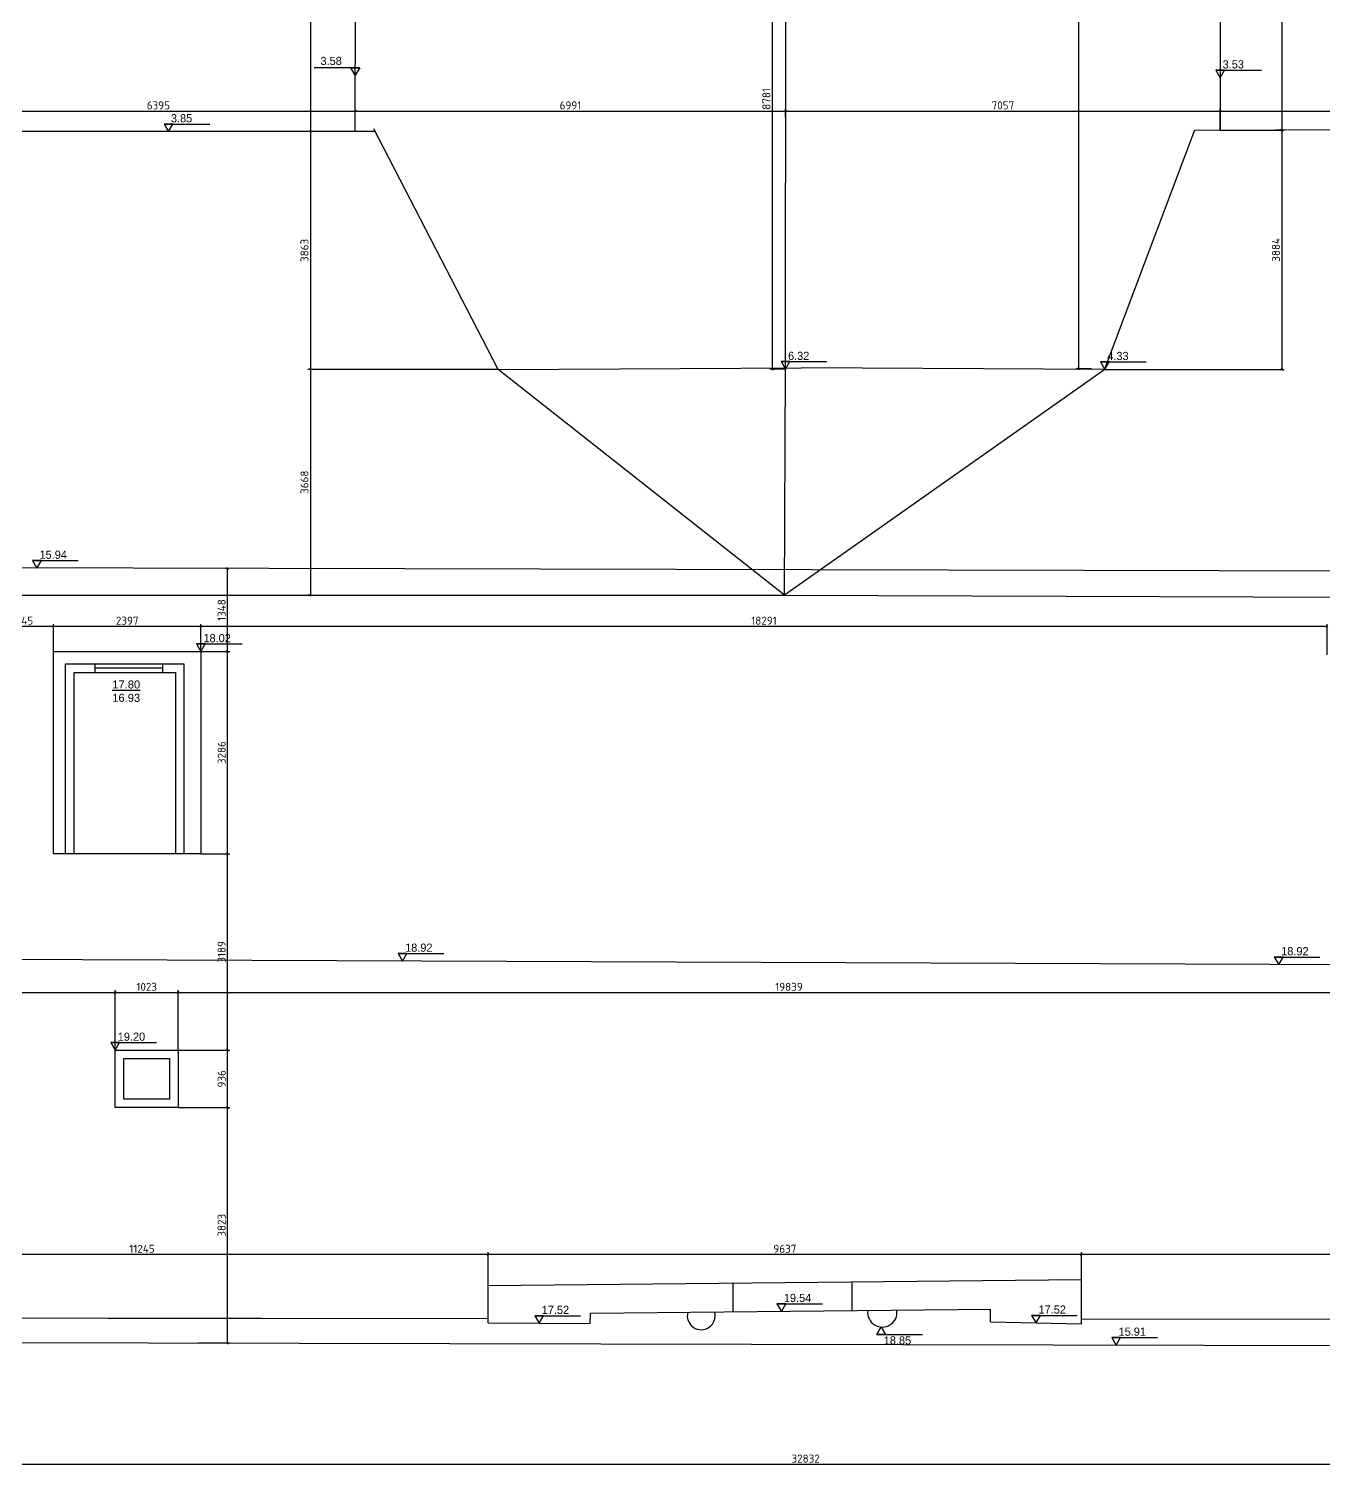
# Model space of a CAD drawing. Header units: millimetres. Extents: x 906201 to 970605, y 1626399 to 1671593.
# Drawn here: x 925719 to 946739, y 1626476 to 1649987 of the extents above; entities that cross this region are included whole.
import ezdxf

# ---------------------------------------------------------------- set-up
doc = ezdxf.new("R2010")
doc.units = ezdxf.units.MM
for name, color, linetype in [('Контур', 7, 'Continuous'), ('Кровля', 98, 'Continuous'), ('Отметки', 7, 'Continuous'), ('Размеры', 224, 'Continuous'), ('Рама', 121, 'Continuous')]:
    doc.layers.add(name, color=color, linetype=linetype)
doc.styles.add('ISOCPEUR', font='isocpeur.ttf')
doc.styles.add('rus', font='rusw2.shx', dxfattribs={"height": 0.06})
doc.styles.get("Standard").update_dxf_attribs({"font": 'arial.ttf'})
doc.dimstyles.new('GENPLAN 1000', dxfattribs={"dimscale": 10, "dimtxt": 13, "dimasz": 3, "dimexe": 4, "dimexo": 0, "dimgap": 3, "dimtad": 1, "dimdec": 0, "dimzin": 0, "dimtxsty": 'ISOCPEUR', "dimblk1": 'OBLIQUE', "dimblk2": 'OBLIQUE', "dimsah": 1, "dimcen": -1, "dimaunit": 1, "dimadec": 3, "dimazin": 0, "dimtfac": 0.75, "dimtdec": 0, "dimtix": 1, "dimtmove": 1, "dimatfit": 3, "dimfxl": 0, "dimtvp": 0.6, "dimarcsym": 0})

# ---------------------------------------------------------------- blocks, each defined once
blk = doc.blocks.new('_Oblique')
at = {"color": 0, "linetype": 'ByBlock', "lineweight": -2}
blk.add_line((-0.5, -0.5), (0.5, 0.5), dxfattribs=at)
blk = doc.blocks.new('*D1')
at = {"layer": 'Defpoints', "color": 0, "ltscale": 0.03}
for p in [(931033, 1671059), (930290, 1648319), (931020, 1648319)]:
    blk.add_point(p, dxfattribs=at)
at = {"layer": 'Размеры', "color": 0, "lineweight": -2, "ltscale": 0.03}
for p, q in [((931033, 1671059), (930250, 1671059)), ((930290, 1671059), (930290, 1648319)), ((931020, 1648319), (930250, 1648319))]:
    blk.add_line(p, q, dxfattribs=at)
at = {"layer": 'Размеры', "color": 0, "lineweight": -2, "ltscale": 0.03, "xscale": 30, "yscale": 30, "zscale": 30}
for p, rotation in [((930290, 1671059), 90), ((930290, 1648319), 270)]:
    blk.add_blockref('_Oblique', p, dxfattribs=dict(at, rotation=rotation))
at = {"layer": 'Размеры', "color": 0, "ltscale": 0.03, "insert": (930195, 1659689), "char_height": 130, "attachment_point": 5, "rotation": 90, "style": 'ISOCPEUR'}
blk.add_mtext('22740', dxfattribs=at)
blk = doc.blocks.new('*D2')
at = {"layer": 'Defpoints', "color": 0, "ltscale": 0.03}
for p in [(931020, 1648319), (930290, 1644456), (933340, 1644456)]:
    blk.add_point(p, dxfattribs=at)
at = {"layer": 'Размеры', "color": 0, "lineweight": -2, "ltscale": 0.03}
for p, q in [((931020, 1648319), (930250, 1648319)), ((930290, 1648319), (930290, 1644456)), ((933340, 1644456), (930250, 1644456))]:
    blk.add_line(p, q, dxfattribs=at)
at = {"layer": 'Размеры', "color": 0, "lineweight": -2, "ltscale": 0.03, "xscale": 30, "yscale": 30, "zscale": 30}
for p, rotation in [((930290, 1648319), 90), ((930290, 1644456), 270)]:
    blk.add_blockref('_Oblique', p, dxfattribs=dict(at, rotation=rotation))
at = {"layer": 'Размеры', "color": 0, "ltscale": 0.03, "insert": (930195, 1646388), "char_height": 130, "attachment_point": 5, "rotation": 90, "style": 'ISOCPEUR'}
blk.add_mtext('3863', dxfattribs=at)
blk = doc.blocks.new('*D3')
at = {"layer": 'Defpoints', "color": 0, "ltscale": 0.03}
for p in [(933340, 1644456), (930290, 1640788), (930293, 1640788)]:
    blk.add_point(p, dxfattribs=at)
at = {"layer": 'Размеры', "color": 0, "lineweight": -2, "ltscale": 0.03}
for p, q in [((933340, 1644456), (930250, 1644456)), ((930290, 1644456), (930290, 1640788)), ((930293, 1640788), (930250, 1640788))]:
    blk.add_line(p, q, dxfattribs=at)
at = {"layer": 'Размеры', "color": 0, "lineweight": -2, "ltscale": 0.03, "xscale": 30, "yscale": 30, "zscale": 30}
for p, rotation in [((930290, 1644456), 90), ((930290, 1640788), 270)]:
    blk.add_blockref('_Oblique', p, dxfattribs=dict(at, rotation=rotation))
at = {"layer": 'Размеры', "color": 0, "ltscale": 0.03, "insert": (930195, 1642622), "char_height": 130, "attachment_point": 5, "rotation": 90, "style": 'ISOCPEUR'}
blk.add_mtext('3668', dxfattribs=at)
blk = doc.blocks.new('*D10')
at = {"layer": 'Defpoints', "color": 0, "ltscale": 0.03}
for p in [(937512, 1653240), (937792, 1644459), (938008, 1644459)]:
    blk.add_point(p, dxfattribs=at)
at = {"layer": 'Размеры', "color": 0, "lineweight": -2, "ltscale": 0.03}
for p, q in [((937512, 1653240), (937832, 1653240)), ((937792, 1653240), (937792, 1644459)), ((938008, 1644459), (937752, 1644459))]:
    blk.add_line(p, q, dxfattribs=at)
at = {"layer": 'Размеры', "color": 0, "lineweight": -2, "ltscale": 0.03, "xscale": 30, "yscale": 30, "zscale": 30}
for p, rotation in [((937792, 1653240), 90), ((937792, 1644459), 270)]:
    blk.add_blockref('_Oblique', p, dxfattribs=dict(at, rotation=rotation))
at = {"layer": 'Размеры', "color": 0, "ltscale": 0.03, "insert": (937697, 1648849), "char_height": 130, "attachment_point": 5, "rotation": 90, "style": 'ISOCPEUR'}
blk.add_mtext('8781', dxfattribs=at)
blk = doc.blocks.new('*D12')
at = {"layer": 'Defpoints', "color": 0, "ltscale": 0.03}
for p in [(942269, 1656365), (942768, 1644464), (942977, 1644464)]:
    blk.add_point(p, dxfattribs=at)
at = {"layer": 'Размеры', "color": 0, "lineweight": -2, "ltscale": 0.03}
for p, q in [((942269, 1656365), (942808, 1656365)), ((942768, 1656365), (942768, 1644464)), ((942977, 1644464), (942728, 1644464))]:
    blk.add_line(p, q, dxfattribs=at)
at = {"layer": 'Размеры', "color": 0, "lineweight": -2, "ltscale": 0.03, "xscale": 30, "yscale": 30, "zscale": 30}
for p, rotation in [((942768, 1656365), 90), ((942768, 1644464), 270)]:
    blk.add_blockref('_Oblique', p, dxfattribs=dict(at, rotation=rotation))
at = {"layer": 'Размеры', "color": 0, "ltscale": 0.03, "insert": (942673, 1650415), "char_height": 130, "attachment_point": 5, "rotation": 90, "style": 'ISOCPEUR'}
blk.add_mtext('11902', dxfattribs=at)
blk = doc.blocks.new('*D13')
at = {"layer": 'Defpoints', "color": 0, "ltscale": 0.03}
for p in [(945048, 1671041), (945067, 1648340), (946068, 1648340)]:
    blk.add_point(p, dxfattribs=at)
at = {"layer": 'Размеры', "color": 0, "lineweight": -2, "ltscale": 0.03}
for p, q in [((945048, 1671041), (946108, 1671041)), ((946068, 1671041), (946068, 1648340)), ((945067, 1648340), (946108, 1648340))]:
    blk.add_line(p, q, dxfattribs=at)
at = {"layer": 'Размеры', "color": 0, "lineweight": -2, "ltscale": 0.03, "xscale": 30, "yscale": 30, "zscale": 30}
for p, rotation in [((946068, 1671041), 90), ((946068, 1648340), 270)]:
    blk.add_blockref('_Oblique', p, dxfattribs=dict(at, rotation=rotation))
at = {"layer": 'Размеры', "color": 0, "ltscale": 0.03, "insert": (945973, 1659690), "char_height": 130, "attachment_point": 5, "rotation": 90, "style": 'ISOCPEUR'}
blk.add_mtext('22701', dxfattribs=at)
blk = doc.blocks.new('*D14')
at = {"layer": 'Defpoints', "color": 0, "ltscale": 0.03}
for p in [(945067, 1648340), (943194, 1644456), (946068, 1644456)]:
    blk.add_point(p, dxfattribs=at)
at = {"layer": 'Размеры', "color": 0, "lineweight": -2, "ltscale": 0.03}
for p, q in [((945067, 1648340), (946108, 1648340)), ((946068, 1648340), (946068, 1644456)), ((943194, 1644456), (946108, 1644456))]:
    blk.add_line(p, q, dxfattribs=at)
at = {"layer": 'Размеры', "color": 0, "lineweight": -2, "ltscale": 0.03, "xscale": 30, "yscale": 30, "zscale": 30}
for p, rotation in [((946068, 1648340), 90), ((946068, 1644456), 270)]:
    blk.add_blockref('_Oblique', p, dxfattribs=dict(at, rotation=rotation))
at = {"layer": 'Размеры', "color": 0, "ltscale": 0.03, "insert": (945973, 1646398), "char_height": 130, "attachment_point": 5, "rotation": 90, "style": 'ISOCPEUR'}
blk.add_mtext('3884', dxfattribs=at)
blk = doc.blocks.new('*D15')
at = {"layer": 'Defpoints', "color": 0, "ltscale": 0.03}
for p in [(931020, 1648650), (924624, 1648318), (931020, 1648319)]:
    blk.add_point(p, dxfattribs=at)
at = {"layer": 'Размеры', "color": 0, "lineweight": -2, "ltscale": 0.03}
for p, q in [((924624, 1648318), (924624, 1648690)), ((924624, 1648650), (931020, 1648650)), ((931020, 1648319), (931020, 1648690))]:
    blk.add_line(p, q, dxfattribs=at)
at = {"layer": 'Размеры', "color": 0, "lineweight": -2, "ltscale": 0.03, "xscale": 30, "yscale": 30, "zscale": 30, "rotation": 180}
blk.add_blockref('_Oblique', (924624, 1648650), dxfattribs=at)
at = {"layer": 'Размеры', "color": 0, "lineweight": -2, "ltscale": 0.03, "xscale": 30, "yscale": 30, "zscale": 30}
blk.add_blockref('_Oblique', (931020, 1648650), dxfattribs=at)
at = {"layer": 'Размеры', "color": 0, "ltscale": 0.03, "insert": (927822, 1648745), "char_height": 130, "attachment_point": 5, "style": 'ISOCPEUR'}
blk.add_mtext('6395', dxfattribs=at)
blk = doc.blocks.new('*D16')
at = {"layer": 'Defpoints', "color": 0, "ltscale": 0.03}
for p in [(938010, 1648650), (938010, 1648555), (931020, 1648319)]:
    blk.add_point(p, dxfattribs=at)
at = {"layer": 'Размеры', "color": 0, "lineweight": -2, "ltscale": 0.03}
for p, q in [((931020, 1648319), (931020, 1648690)), ((931020, 1648650), (938010, 1648650)), ((938010, 1648555), (938010, 1648690))]:
    blk.add_line(p, q, dxfattribs=at)
at = {"layer": 'Размеры', "color": 0, "lineweight": -2, "ltscale": 0.03, "xscale": 30, "yscale": 30, "zscale": 30, "rotation": 180}
blk.add_blockref('_Oblique', (931020, 1648650), dxfattribs=at)
at = {"layer": 'Размеры', "color": 0, "lineweight": -2, "ltscale": 0.03, "xscale": 30, "yscale": 30, "zscale": 30}
blk.add_blockref('_Oblique', (938010, 1648650), dxfattribs=at)
at = {"layer": 'Размеры', "color": 0, "ltscale": 0.03, "insert": (934515, 1648745), "char_height": 130, "attachment_point": 5, "style": 'ISOCPEUR'}
blk.add_mtext('6991', dxfattribs=at)
blk = doc.blocks.new('*D17')
at = {"layer": 'Defpoints', "color": 0, "ltscale": 0.03}
for p in [(945067, 1648650), (938010, 1648555), (945067, 1648340)]:
    blk.add_point(p, dxfattribs=at)
at = {"layer": 'Размеры', "color": 0, "lineweight": -2, "ltscale": 0.03}
for p, q in [((938010, 1648555), (938010, 1648690)), ((938010, 1648650), (945067, 1648650)), ((945067, 1648340), (945067, 1648690))]:
    blk.add_line(p, q, dxfattribs=at)
at = {"layer": 'Размеры', "color": 0, "lineweight": -2, "ltscale": 0.03, "xscale": 30, "yscale": 30, "zscale": 30, "rotation": 180}
blk.add_blockref('_Oblique', (938010, 1648650), dxfattribs=at)
at = {"layer": 'Размеры', "color": 0, "lineweight": -2, "ltscale": 0.03, "xscale": 30, "yscale": 30, "zscale": 30}
blk.add_blockref('_Oblique', (945067, 1648650), dxfattribs=at)
at = {"layer": 'Размеры', "color": 0, "ltscale": 0.03, "insert": (941539, 1648745), "char_height": 130, "attachment_point": 5, "style": 'ISOCPEUR'}
blk.add_mtext('7057', dxfattribs=at)
blk = doc.blocks.new('*D18')
at = {"layer": 'Defpoints', "color": 0, "ltscale": 0.03}
for p in [(951617, 1648650), (945067, 1648340), (951617, 1648356)]:
    blk.add_point(p, dxfattribs=at)
at = {"layer": 'Размеры', "color": 0, "lineweight": -2, "ltscale": 0.03}
for p, q in [((945067, 1648340), (945067, 1648690)), ((945067, 1648650), (951617, 1648650)), ((951617, 1648356), (951617, 1648690))]:
    blk.add_line(p, q, dxfattribs=at)
at = {"layer": 'Размеры', "color": 0, "lineweight": -2, "ltscale": 0.03, "xscale": 30, "yscale": 30, "zscale": 30, "rotation": 180}
blk.add_blockref('_Oblique', (945067, 1648650), dxfattribs=at)
at = {"layer": 'Размеры', "color": 0, "lineweight": -2, "ltscale": 0.03, "xscale": 30, "yscale": 30, "zscale": 30}
blk.add_blockref('_Oblique', (951617, 1648650), dxfattribs=at)
at = {"layer": 'Размеры', "color": 0, "ltscale": 0.03, "insert": (948342, 1648745), "char_height": 130, "attachment_point": 5, "style": 'ISOCPEUR'}
blk.add_mtext('6550', dxfattribs=at)
blk = doc.blocks.new('*D58')
at = {"layer": 'Defpoints', "color": 0, "ltscale": 0.03}
for p in [(928144, 1634329), (928144, 1633397), (947983, 1633436)]:
    blk.add_point(p, dxfattribs=at)
at = {"layer": 'Размеры', "color": 0, "lineweight": -2, "ltscale": 0.03}
for p, q in [((928144, 1633397), (928144, 1634369)), ((947983, 1634329), (928144, 1634329)), ((947983, 1633436), (947983, 1634369))]:
    blk.add_line(p, q, dxfattribs=at)
at = {"layer": 'Размеры', "color": 0, "lineweight": -2, "ltscale": 0.03, "xscale": 30, "yscale": 30, "zscale": 30, "rotation": 180}
blk.add_blockref('_Oblique', (928144, 1634329), dxfattribs=at)
at = {"layer": 'Размеры', "color": 0, "lineweight": -2, "ltscale": 0.03, "xscale": 30, "yscale": 30, "zscale": 30}
blk.add_blockref('_Oblique', (947983, 1634329), dxfattribs=at)
at = {"layer": 'Размеры', "color": 0, "ltscale": 0.03, "insert": (938064, 1634424), "char_height": 130, "attachment_point": 5, "style": 'ISOCPEUR'}
blk.add_mtext('19839', dxfattribs=at)
blk = doc.blocks.new('*D59')
at = {"layer": 'Defpoints', "color": 0, "ltscale": 0.03}
for p in [(927121, 1634329), (927121, 1633397), (928144, 1633397)]:
    blk.add_point(p, dxfattribs=at)
at = {"layer": 'Размеры', "color": 0, "lineweight": -2, "ltscale": 0.03}
for p, q in [((927121, 1633397), (927121, 1634369)), ((928144, 1634329), (927121, 1634329)), ((928144, 1633397), (928144, 1634369))]:
    blk.add_line(p, q, dxfattribs=at)
at = {"layer": 'Размеры', "color": 0, "lineweight": -2, "ltscale": 0.03, "xscale": 30, "yscale": 30, "zscale": 30, "rotation": 180}
blk.add_blockref('_Oblique', (927121, 1634329), dxfattribs=at)
at = {"layer": 'Размеры', "color": 0, "lineweight": -2, "ltscale": 0.03, "xscale": 30, "yscale": 30, "zscale": 30}
blk.add_blockref('_Oblique', (928144, 1634329), dxfattribs=at)
at = {"layer": 'Размеры', "color": 0, "ltscale": 0.03, "insert": (927632, 1634424), "char_height": 130, "attachment_point": 5, "style": 'ISOCPEUR'}
blk.add_mtext('1023', dxfattribs=at)
blk = doc.blocks.new('*D60')
at = {"layer": 'Defpoints', "color": 0, "ltscale": 0.03}
for p in [(917425, 1634901), (917425, 1634329), (927121, 1633397)]:
    blk.add_point(p, dxfattribs=at)
at = {"layer": 'Размеры', "color": 0, "lineweight": -2, "ltscale": 0.03}
for p, q in [((917425, 1634901), (917425, 1634289)), ((927121, 1634329), (917425, 1634329)), ((927121, 1633397), (927121, 1634369))]:
    blk.add_line(p, q, dxfattribs=at)
at = {"layer": 'Размеры', "color": 0, "lineweight": -2, "ltscale": 0.03, "xscale": 30, "yscale": 30, "zscale": 30, "rotation": 180}
blk.add_blockref('_Oblique', (917425, 1634329), dxfattribs=at)
at = {"layer": 'Размеры', "color": 0, "lineweight": -2, "ltscale": 0.03, "xscale": 30, "yscale": 30, "zscale": 30}
blk.add_blockref('_Oblique', (927121, 1634329), dxfattribs=at)
at = {"layer": 'Размеры', "color": 0, "ltscale": 0.03, "insert": (922273, 1634424), "char_height": 130, "attachment_point": 5, "style": 'ISOCPEUR'}
blk.add_mtext('9696', dxfattribs=at)
blk = doc.blocks.new('*D73')
at = {"layer": 'Defpoints', "color": 0, "ltscale": 0.03}
for p in [(921920, 1626685), (921920, 1626664), (954751, 1626476)]:
    blk.add_point(p, dxfattribs=at)
at = {"layer": 'Размеры', "color": 0, "lineweight": -2, "ltscale": 0.03}
for p, q in [((921920, 1626685), (921920, 1626624)), ((954751, 1626664), (921920, 1626664)), ((954751, 1626476), (954751, 1626704))]:
    blk.add_line(p, q, dxfattribs=at)
at = {"layer": 'Размеры', "color": 0, "lineweight": -2, "ltscale": 0.03, "xscale": 30, "yscale": 30, "zscale": 30, "rotation": 180}
blk.add_blockref('_Oblique', (921920, 1626664), dxfattribs=at)
at = {"layer": 'Размеры', "color": 0, "lineweight": -2, "ltscale": 0.03, "xscale": 30, "yscale": 30, "zscale": 30}
blk.add_blockref('_Oblique', (954751, 1626664), dxfattribs=at)
at = {"layer": 'Размеры', "color": 0, "ltscale": 0.03, "insert": (938335, 1626759), "char_height": 130, "attachment_point": 5, "style": 'ISOCPEUR'}
blk.add_mtext('32832', dxfattribs=at)
blk = doc.blocks.new('*D77')
at = {"layer": 'Defpoints', "color": 0, "ltscale": 0.03}
for p in [(928513, 1640278), (928513, 1639872), (946804, 1639817)]:
    blk.add_point(p, dxfattribs=at)
at = {"layer": 'Размеры', "color": 0, "lineweight": -2, "ltscale": 0.03}
for p, q in [((928513, 1639872), (928513, 1640318)), ((946804, 1640278), (928513, 1640278)), ((946804, 1639817), (946804, 1640318))]:
    blk.add_line(p, q, dxfattribs=at)
at = {"layer": 'Размеры', "color": 0, "lineweight": -2, "ltscale": 0.03, "xscale": 30, "yscale": 30, "zscale": 30, "rotation": 180}
blk.add_blockref('_Oblique', (928513, 1640278), dxfattribs=at)
at = {"layer": 'Размеры', "color": 0, "lineweight": -2, "ltscale": 0.03, "xscale": 30, "yscale": 30, "zscale": 30}
blk.add_blockref('_Oblique', (946804, 1640278), dxfattribs=at)
at = {"layer": 'Размеры', "color": 0, "ltscale": 0.03, "insert": (937658, 1640373), "char_height": 130, "attachment_point": 5, "style": 'ISOCPEUR'}
blk.add_mtext('18291', dxfattribs=at)
blk = doc.blocks.new('*D78')
at = {"layer": 'Defpoints', "color": 0, "ltscale": 0.03}
for p in [(926116, 1640278), (926116, 1639872), (928513, 1639872)]:
    blk.add_point(p, dxfattribs=at)
at = {"layer": 'Размеры', "color": 0, "lineweight": -2, "ltscale": 0.03}
for p, q in [((926116, 1639872), (926116, 1640318)), ((928513, 1640278), (926116, 1640278)), ((928513, 1639872), (928513, 1640318))]:
    blk.add_line(p, q, dxfattribs=at)
at = {"layer": 'Размеры', "color": 0, "lineweight": -2, "ltscale": 0.03, "xscale": 30, "yscale": 30, "zscale": 30, "rotation": 180}
blk.add_blockref('_Oblique', (926116, 1640278), dxfattribs=at)
at = {"layer": 'Размеры', "color": 0, "lineweight": -2, "ltscale": 0.03, "xscale": 30, "yscale": 30, "zscale": 30}
blk.add_blockref('_Oblique', (928513, 1640278), dxfattribs=at)
at = {"layer": 'Размеры', "color": 0, "ltscale": 0.03, "insert": (927315, 1640373), "char_height": 130, "attachment_point": 5, "style": 'ISOCPEUR'}
blk.add_mtext('2397', dxfattribs=at)
blk = doc.blocks.new('*D79')
at = {"layer": 'Defpoints', "color": 0, "ltscale": 0.03}
for p in [(925171, 1641229), (925171, 1640278), (926116, 1639872)]:
    blk.add_point(p, dxfattribs=at)
at = {"layer": 'Размеры', "color": 0, "lineweight": -2, "ltscale": 0.03}
for p, q in [((925171, 1641229), (925171, 1640238)), ((926116, 1640278), (925171, 1640278)), ((926116, 1639872), (926116, 1640318))]:
    blk.add_line(p, q, dxfattribs=at)
at = {"layer": 'Размеры', "color": 0, "lineweight": -2, "ltscale": 0.03, "xscale": 30, "yscale": 30, "zscale": 30, "rotation": 180}
blk.add_blockref('_Oblique', (925171, 1640278), dxfattribs=at)
at = {"layer": 'Размеры', "color": 0, "lineweight": -2, "ltscale": 0.03, "xscale": 30, "yscale": 30, "zscale": 30}
blk.add_blockref('_Oblique', (926116, 1640278), dxfattribs=at)
at = {"layer": 'Размеры', "color": 0, "ltscale": 0.03, "insert": (925644, 1640373), "char_height": 130, "attachment_point": 5, "style": 'ISOCPEUR'}
blk.add_mtext('945', dxfattribs=at)
blk = doc.blocks.new('*D90')
at = {"layer": 'Defpoints', "color": 0, "ltscale": 0.03}
for p in [(942815, 1630073), (942815, 1629667), (954715, 1628579)]:
    blk.add_point(p, dxfattribs=at)
at = {"layer": 'Размеры', "color": 0, "lineweight": -2, "ltscale": 0.03}
for p, q in [((942815, 1629667), (942815, 1630113)), ((954715, 1630073), (942815, 1630073)), ((954715, 1628579), (954715, 1630113))]:
    blk.add_line(p, q, dxfattribs=at)
at = {"layer": 'Размеры', "color": 0, "lineweight": -2, "ltscale": 0.03, "xscale": 30, "yscale": 30, "zscale": 30, "rotation": 180}
blk.add_blockref('_Oblique', (942815, 1630073), dxfattribs=at)
at = {"layer": 'Размеры', "color": 0, "lineweight": -2, "ltscale": 0.03, "xscale": 30, "yscale": 30, "zscale": 30}
blk.add_blockref('_Oblique', (954715, 1630073), dxfattribs=at)
at = {"layer": 'Размеры', "color": 0, "ltscale": 0.03, "insert": (948765, 1630168), "char_height": 130, "attachment_point": 5, "style": 'ISOCPEUR'}
blk.add_mtext('11900', dxfattribs=at)
blk = doc.blocks.new('*D91')
at = {"layer": 'Defpoints', "color": 0, "ltscale": 0.03}
for p in [(933179, 1630073), (933179, 1629571), (942815, 1629667)]:
    blk.add_point(p, dxfattribs=at)
at = {"layer": 'Размеры', "color": 0, "lineweight": -2, "ltscale": 0.03}
for p, q in [((933179, 1629571), (933179, 1630113)), ((942815, 1630073), (933179, 1630073)), ((942815, 1629667), (942815, 1630113))]:
    blk.add_line(p, q, dxfattribs=at)
at = {"layer": 'Размеры', "color": 0, "lineweight": -2, "ltscale": 0.03, "xscale": 30, "yscale": 30, "zscale": 30, "rotation": 180}
blk.add_blockref('_Oblique', (933179, 1630073), dxfattribs=at)
at = {"layer": 'Размеры', "color": 0, "lineweight": -2, "ltscale": 0.03, "xscale": 30, "yscale": 30, "zscale": 30}
blk.add_blockref('_Oblique', (942815, 1630073), dxfattribs=at)
at = {"layer": 'Размеры', "color": 0, "ltscale": 0.03, "insert": (937997, 1630168), "char_height": 130, "attachment_point": 5, "style": 'ISOCPEUR'}
blk.add_mtext('9637', dxfattribs=at)
blk = doc.blocks.new('*D92')
at = {"layer": 'Defpoints', "color": 0, "ltscale": 0.03}
for p in [(921934, 1630073), (933179, 1629571), (921934, 1628653)]:
    blk.add_point(p, dxfattribs=at)
at = {"layer": 'Размеры', "color": 0, "lineweight": -2, "ltscale": 0.03}
for p, q in [((921934, 1628653), (921934, 1630113)), ((933179, 1630073), (921934, 1630073)), ((933179, 1629571), (933179, 1630113))]:
    blk.add_line(p, q, dxfattribs=at)
at = {"layer": 'Размеры', "color": 0, "lineweight": -2, "ltscale": 0.03, "xscale": 30, "yscale": 30, "zscale": 30, "rotation": 180}
blk.add_blockref('_Oblique', (921934, 1630073), dxfattribs=at)
at = {"layer": 'Размеры', "color": 0, "lineweight": -2, "ltscale": 0.03, "xscale": 30, "yscale": 30, "zscale": 30}
blk.add_blockref('_Oblique', (933179, 1630073), dxfattribs=at)
at = {"layer": 'Размеры', "color": 0, "ltscale": 0.03, "insert": (927556, 1630168), "char_height": 130, "attachment_point": 5, "style": 'ISOCPEUR'}
blk.add_mtext('11245', dxfattribs=at)
blk = doc.blocks.new('*D98')
at = {"layer": 'Defpoints', "color": 0, "ltscale": 0.03}
for p in [(928144, 1632461), (928944, 1632461), (928464, 1628638)]:
    blk.add_point(p, dxfattribs=at)
at = {"layer": 'Размеры', "color": 0, "lineweight": -2, "ltscale": 0.03}
for p, q in [((928144, 1632461), (928984, 1632461)), ((928944, 1628638), (928944, 1632461)), ((928464, 1628638), (928984, 1628638))]:
    blk.add_line(p, q, dxfattribs=at)
at = {"layer": 'Размеры', "color": 0, "lineweight": -2, "ltscale": 0.03, "xscale": 30, "yscale": 30, "zscale": 30}
for p, rotation in [((928944, 1632461), 90), ((928944, 1628638), 270)]:
    blk.add_blockref('_Oblique', p, dxfattribs=dict(at, rotation=rotation))
at = {"layer": 'Размеры', "color": 0, "ltscale": 0.03, "insert": (928849, 1630550), "char_height": 130, "attachment_point": 5, "rotation": 90, "style": 'ISOCPEUR'}
blk.add_mtext('3823', dxfattribs=at)
blk = doc.blocks.new('*D99')
at = {"layer": 'Defpoints', "color": 0, "ltscale": 0.03}
for p in [(928144, 1633397), (928944, 1633397), (928144, 1632461)]:
    blk.add_point(p, dxfattribs=at)
at = {"layer": 'Размеры', "color": 0, "lineweight": -2, "ltscale": 0.03}
for p, q in [((928144, 1633397), (928984, 1633397)), ((928944, 1632461), (928944, 1633397)), ((928144, 1632461), (928984, 1632461))]:
    blk.add_line(p, q, dxfattribs=at)
at = {"layer": 'Размеры', "color": 0, "lineweight": -2, "ltscale": 0.03, "xscale": 30, "yscale": 30, "zscale": 30}
for p, rotation in [((928944, 1633397), 90), ((928944, 1632461), 270)]:
    blk.add_blockref('_Oblique', p, dxfattribs=dict(at, rotation=rotation))
at = {"layer": 'Размеры', "color": 0, "ltscale": 0.03, "insert": (928849, 1632929), "char_height": 130, "attachment_point": 5, "rotation": 90, "style": 'ISOCPEUR'}
blk.add_mtext('936', dxfattribs=at)
blk = doc.blocks.new('*D100')
at = {"layer": 'Defpoints', "color": 0, "ltscale": 0.03}
for p in [(928513, 1636586), (928944, 1636586), (928144, 1633397)]:
    blk.add_point(p, dxfattribs=at)
at = {"layer": 'Размеры', "color": 0, "lineweight": -2, "ltscale": 0.03}
for p, q in [((928513, 1636586), (928984, 1636586)), ((928944, 1633397), (928944, 1636586)), ((928144, 1633397), (928984, 1633397))]:
    blk.add_line(p, q, dxfattribs=at)
at = {"layer": 'Размеры', "color": 0, "lineweight": -2, "ltscale": 0.03, "xscale": 30, "yscale": 30, "zscale": 30}
for p, rotation in [((928944, 1636586), 90), ((928944, 1633397), 270)]:
    blk.add_blockref('_Oblique', p, dxfattribs=dict(at, rotation=rotation))
at = {"layer": 'Размеры', "color": 0, "ltscale": 0.03, "insert": (928849, 1634992), "char_height": 130, "attachment_point": 5, "rotation": 90, "style": 'ISOCPEUR'}
blk.add_mtext('3189', dxfattribs=at)
blk = doc.blocks.new('*D101')
at = {"layer": 'Defpoints', "color": 0, "ltscale": 0.03}
for p in [(928513, 1639872), (928944, 1639872), (928513, 1636586)]:
    blk.add_point(p, dxfattribs=at)
at = {"layer": 'Размеры', "color": 0, "lineweight": -2, "ltscale": 0.03}
for p, q in [((928513, 1639872), (928984, 1639872)), ((928944, 1636586), (928944, 1639872)), ((928513, 1636586), (928984, 1636586))]:
    blk.add_line(p, q, dxfattribs=at)
at = {"layer": 'Размеры', "color": 0, "lineweight": -2, "ltscale": 0.03, "xscale": 30, "yscale": 30, "zscale": 30}
for p, rotation in [((928944, 1639872), 90), ((928944, 1636586), 270)]:
    blk.add_blockref('_Oblique', p, dxfattribs=dict(at, rotation=rotation))
at = {"layer": 'Размеры', "color": 0, "ltscale": 0.03, "insert": (928849, 1638229), "char_height": 130, "attachment_point": 5, "rotation": 90, "style": 'ISOCPEUR'}
blk.add_mtext('3286', dxfattribs=at)
blk = doc.blocks.new('*D102')
at = {"layer": 'Defpoints', "color": 0, "ltscale": 0.03}
for p in [(928944, 1641220), (928964, 1641220), (928513, 1639872)]:
    blk.add_point(p, dxfattribs=at)
at = {"layer": 'Размеры', "color": 0, "lineweight": -2, "ltscale": 0.03}
for p, q in [((928964, 1641220), (928904, 1641220)), ((928944, 1639872), (928944, 1641220)), ((928513, 1639872), (928984, 1639872))]:
    blk.add_line(p, q, dxfattribs=at)
at = {"layer": 'Размеры', "color": 0, "lineweight": -2, "ltscale": 0.03, "xscale": 30, "yscale": 30, "zscale": 30}
for p, rotation in [((928944, 1641220), 90), ((928944, 1639872), 270)]:
    blk.add_blockref('_Oblique', p, dxfattribs=dict(at, rotation=rotation))
at = {"layer": 'Размеры', "color": 0, "ltscale": 0.03, "insert": (928849, 1640546), "char_height": 130, "attachment_point": 5, "rotation": 90, "style": 'ISOCPEUR'}
blk.add_mtext('1348', dxfattribs=at)

msp = doc.modelspace()

# ---------------------------------------------------------------- linework, layer by layer
at = {"layer": 'Контур', "ltscale": 0.03}
for p, q in [((926792, 1639671), (926792, 1639531)), ((927887, 1639671), (927887, 1639531))]:
    msp.add_line(p, q, dxfattribs=at)
at = {"layer": 'Контур', "color": 252, "ltscale": 0.03}
for p, q in [((933177.8, 1628964.1), (933178.7, 1629571.1)), ((933178.7, 1629571.1), (942815.4, 1629667.1)), ((937156.8, 1629144), (937157.5, 1629610.7)), ((939091.5, 1629163.2), (939092.2, 1629630)), ((942814.3, 1628946.5), (942815.4, 1629667.1)), ((934837.4, 1628951.6), (934837.7, 1629120.9)), ((934837.7, 1629120.9), (941339.6, 1629185.6)), ((941339.3, 1628981), (941339.6, 1629185.6)), ((933177.8, 1628964.1), (934837.4, 1628951.6)), ((941339.3, 1628981), (942814.3, 1628946.5))]:
    msp.add_line(p, q, dxfattribs=at)
at = {"layer": 'Контур', "ltscale": 0.03}
for points in [[(906648.5, 1647973.9), (906678.8, 1655622.4), (906686.1, 1663367.9), (906706.6, 1670930.3), (912895.4, 1670891.7), (917180, 1670844.1), (917186.8, 1666883.9), (917232.8, 1660953.6), (917238.8, 1655802.3), (917285.1, 1648112.7), (924625.6, 1648102.1), (924664.2, 1640788.4), (937991.8, 1640788.1), (951695.9, 1640737.3)], [(933177.9, 1629031.9), (929495.3, 1629034.8), (927012.3, 1629037.1), (921615.4, 1629043.6), (921601.5, 1627134.2), (913255.3, 1627132.4), (913176.7, 1635357.5), (906821.9, 1635415.3), (906778.3, 1642648), (906769.6, 1647973.4)], [(926312.3, 1636586), (926312.3, 1639671), (928237, 1639671), (928237, 1636586)], [(926452.3, 1636586), (926452.3, 1639531), (928097, 1639531), (928097, 1636586)], [(954980.4, 1629015), (942814.4, 1629024.4)]]:
    msp.add_lwpolyline(points, dxfattribs=at)
for points in [[(928144, 1632461), (927121, 1632461), (927121, 1633397), (928144, 1633397)], [(928004, 1632601), (927261, 1632601), (927261, 1633257), (928004, 1633257)]]:
    msp.add_lwpolyline(points, close=True, dxfattribs=at)
at = {"layer": 'Контур', "color": 252, "ltscale": 0.03}
for centre, radius, start, end in [((936638.4, 1629079.4, 17881.2), 225.9, 165.3343, 15.80686), ((939579.7, 1629135, 18097.6), 238.5, 172.60432, 8.53684)]:
    msp.add_arc(centre, radius, start, end, dxfattribs=at)
at = {"layer": 'Кровля', "color": 94, "ltscale": 0.03}
for p, q in [((931019.8, 1648319.3), (931032.9, 1671059.2)), ((938008, 1644481.6), (938023.3, 1671050.1)), ((945048.1, 1671041), (945067.4, 1648339.8)), ((931344.2, 1648319.4), (924624.5, 1648317.9)), ((933340.4, 1644456.2), (931320.4, 1648365.5, 3869.7)), ((943196.6, 1644464), (944657, 1648345.7)), ((951617, 1648356.2), (944666.2, 1648338.8)), ((933340.4, 1644456.2), (938267, 1644483)), ((937991.8, 1640788.1), (933340.4, 1644456.2)), ((937991.8, 1640788.1), (938008, 1644458.8)), ((943193.6, 1644456.2), (937991.8, 1640788.1)), ((943193.6, 1644456.2), (938267, 1644483))]:
    msp.add_line(p, q, dxfattribs=at)
at = {"layer": 'Кровля', "ltscale": 0.03}
for p, q in [((951255, 1641170.7), (925171.2, 1641228.9)), ((959185, 1634732.4), (917425, 1634901.2)), ((921933.9, 1628653), (954715.1, 1628578.7))]:
    msp.add_line(p, q, dxfattribs=at)
msp.add_lwpolyline([(928513, 1639872), (928513, 1636586), (926116.2, 1636586), (926116.2, 1639872)], close=True, dxfattribs=at)
at = {"layer": 'Отметки', "color": 0}
for p, q in [((931091.3, 1649357.2, 136014.8), (930349.7, 1649357.2, 136014.8)), ((944995.6, 1649317, 136014.8), (945737.3, 1649317, 136014.8)), ((927913.3, 1648441.7, 136014.8), (928655, 1648441.7, 136014.8)), ((937937, 1644581.8, 136014.8), (938678.6, 1644581.8, 136014.8)), ((943122.6, 1644579.2, 136014.8), (943864.3, 1644579.2, 136014.8)), ((925778.4, 1641350.4, 136014.8), (926520.1, 1641350.4, 136014.8)), ((928442, 1639995, 136014.8), (929183.7, 1639995, 136014.8)), ((931717.3, 1634966.1, 136014.8), (932459, 1634966.1, 136014.8)), ((945947, 1634908.6, 136014.8), (946688.7, 1634908.6, 136014.8)), ((927050, 1633520, 136014.8), (927791.7, 1633520, 136014.8)), ((937869.4, 1629274.8, 136014.8), (938611.1, 1629274.8, 136014.8)), ((933936.6, 1629080.9, 136014.8), (934678.2, 1629080.9, 136014.8)), ((942005.8, 1629086.8, 136014.8), (942747.4, 1629086.8, 136014.8)), ((939491.5, 1628774.1, 154112.4), (940233.1, 1628774.1, 154112.4)), ((943306, 1628727.4, 136014.8), (944047.7, 1628727.4, 136014.8))]:
    msp.add_line(p, q, dxfattribs=at)
for points in [[(931020.3, 1649234.2), (930949.3, 1649357.2), (931091.3, 1649357.2)], [(945066.7, 1649194), (945137.7, 1649317), (944995.6, 1649317)], [(927984.4, 1648318.7), (928055.4, 1648441.7), (927913.3, 1648441.7)], [(938008, 1644458.8), (938079, 1644581.8), (937937, 1644581.8)], [(943193.6, 1644456.2), (943264.6, 1644579.2), (943122.6, 1644579.2)], [(925849.5, 1641227.4), (925920.5, 1641350.4), (925778.4, 1641350.4)], [(928513, 1639872), (928584, 1639995), (928442, 1639995)], [(931788.4, 1634843.1), (931859.4, 1634966.1), (931717.3, 1634966.1)], [(946018, 1634785.6), (946089, 1634908.6), (945947, 1634908.6)], [(927121, 1633397), (927192, 1633520), (927050, 1633520)], [(937940.4, 1629151.8), (938011.4, 1629274.8), (937869.4, 1629274.8)], [(934007.6, 1628957.9), (934078.6, 1629080.9), (933936.6, 1629080.9)], [(942076.8, 1628963.8), (942147.8, 1629086.8), (942005.8, 1629086.8)], [(943377.1, 1628604.4), (943448.1, 1628727.4), (943306, 1628727.4)]]:
    msp.add_lwpolyline(points, close=True, dxfattribs=at)
at = {"layer": 'Отметки', "color": 0, "elevation": 18097.6}
msp.add_lwpolyline([(939562.5, 1628897.2), (939633.5, 1628774.1), (939491.5, 1628774.1)], close=True, dxfattribs=at)
at = {"layer": 'Рама', "ltscale": 0.03}
msp.add_line((927887, 1639601), (926792, 1639601), dxfattribs=at)

# ---------------------------------------------------------------- texts
at = {"layer": 'Отметки', "style": 'rus'}
for s, p in [('3.58', (930454.6, 1649400.6)), ('3.53', (945107.5, 1649344.7)), ('3.85', (928025.2, 1648469.3)), ('6.32', (938048.8, 1644609.4)), ('4.33', (943234.4, 1644606.9)), ('15.94', (925890.3, 1641378)), ('18.02', (928553.8, 1640022.7)), ('18.92', (931829.2, 1634993.8)), ('18.92', (946058.8, 1634936.3)), ('19.20', (927161.8, 1633547.7)), ('19.54', (937981.2, 1629302.4)), ('17.52', (934048.4, 1629108.5)), ('17.52', (942117.6, 1629114.4)), ('15.91', (943417.9, 1628755.1))]:
    msp.add_text(s, height=132.96, dxfattribs=at).set_placement(p)
at = {"layer": 'Отметки', "color": 0, "style": 'rus'}
msp.add_text('18.85', height=132.96, dxfattribs=at).set_placement((939603.3, 1628613.5, 18097.6))
at = {"layer": 'Отметки', "ltscale": 0.03, "insert": (927071.9, 1639401.2), "char_height": 130, "width": 581.098, "attachment_point": 1}
msp.add_mtext('\\L17.80\\l\\P16.93', dxfattribs=at)

# ---------------------------------------------------------------- dimensions: what is measured, and where the dimension line sits
at = {"layer": 'Размеры', "ltscale": 0.03}
for base, p1, p2, picture, middle in [((930290.4, 1648319.3), (931032.9, 1671059.2), (931019.8, 1648319.3), '*D1', (930195.4, 1659689.2)), ((946067.5, 1648339.8), (945048.1, 1671041), (945067.4, 1648339.8), '*D13', (945972.5, 1659690.4)), ((942768, 1644463.8), (942269.2, 1656365.4), (942977, 1644463.8), '*D12', (942673, 1650414.6)), ((937791.9, 1644458.8), (937512.1, 1653239.7), (938008, 1644458.8), '*D10', (937696.9, 1648849.2)), ((930290.4, 1644456.2), (931019.8, 1648319.3), (933340.4, 1644456.2), '*D2', (930195.4, 1646387.8)), ((946067.5, 1644456.2), (945067.4, 1648339.8), (943193.6, 1644456.2), '*D14', (945972.5, 1646398)), ((930290.4, 1640788.3), (933340.4, 1644456.2), (930292.8, 1640788.3), '*D3', (930195.4, 1642622.2)), ((928943.5, 1641220.4), (928513, 1639872), (928963.6, 1641220.4), '*D102', (928848.5, 1640546.2)), ((928943.5, 1639872), (928513, 1636586), (928513, 1639872), '*D101', (928848.5, 1638229)), ((928943.5, 1636586), (928144, 1633397), (928513, 1636586), '*D100', (928848.5, 1634991.5)), ((928943.5, 1633397), (928144, 1632461), (928144, 1633397), '*D99', (928848.5, 1632929)), ((928943.5, 1632461), (928463.7, 1628638.2), (928144, 1632461), '*D98', (928848.5, 1630549.6))]:
    dim = msp.add_linear_dim(base=base, p1=p1, p2=p2, angle=90, dimstyle='GENPLAN 1000', dxfattribs=at)
    dim.commit()
    dim.dimension.update_dxf_attribs({"geometry": picture, "text_midpoint": middle})
for base, p1, p2, picture, middle in [((931019.8, 1648649.6), (924624.5, 1648317.9), (931019.8, 1648319.3), '*D15', (927822.1, 1648744.6)), ((938010.4, 1648649.6), (931019.8, 1648319.3), (938010.4, 1648554.9), '*D16', (934515.1, 1648744.6)), ((945067.4, 1648649.6), (938010.4, 1648554.9), (945067.4, 1648339.8), '*D17', (941538.9, 1648744.6)), ((951617, 1648649.6), (945067.4, 1648339.8), (951617, 1648356.2), '*D18', (948342.2, 1648744.6)), ((925171.2, 1640278.4), (926116.2, 1639872), (925171.2, 1641228.9), '*D79', (925643.7, 1640373.4)), ((926116.2, 1640278.4), (928513, 1639872), (926116.2, 1639872), '*D78', (927314.6, 1640373.4)), ((928513, 1640278.4), (946804, 1639817), (928513, 1639872), '*D77', (937658.5, 1640373.4)), ((917425, 1634329.4), (927121, 1633397), (917425, 1634901.2), '*D60', (922273, 1634424.4)), ((927121, 1634329.4), (928144, 1633397), (927121, 1633397), '*D59', (927632.5, 1634424.4)), ((928144, 1634329.4), (947983, 1633436), (928144, 1633397), '*D58', (938063.5, 1634424.4)), ((921933.9, 1630073.5), (933178.7, 1629571.1), (921933.9, 1628653), '*D92', (927556.3, 1630168.5)), ((933178.7, 1630073.5), (942815.4, 1629667.1), (933178.7, 1629571.1), '*D91', (937997.1, 1630168.5)), ((942815.4, 1630073.5), (954715.1, 1628578.7), (942815.4, 1629667.1), '*D90', (948765.3, 1630168.5)), ((921919.6, 1626664.2), (954751.2, 1626475.6), (921919.6, 1626685.4), '*D73', (938335.4, 1626759.2))]:
    dim = msp.add_linear_dim(base=base, p1=p1, p2=p2, dimstyle='GENPLAN 1000', dxfattribs=at)
    dim.commit()
    dim.dimension.update_dxf_attribs({"geometry": picture, "text_midpoint": middle})

doc.saveas('drawing.dxf')
